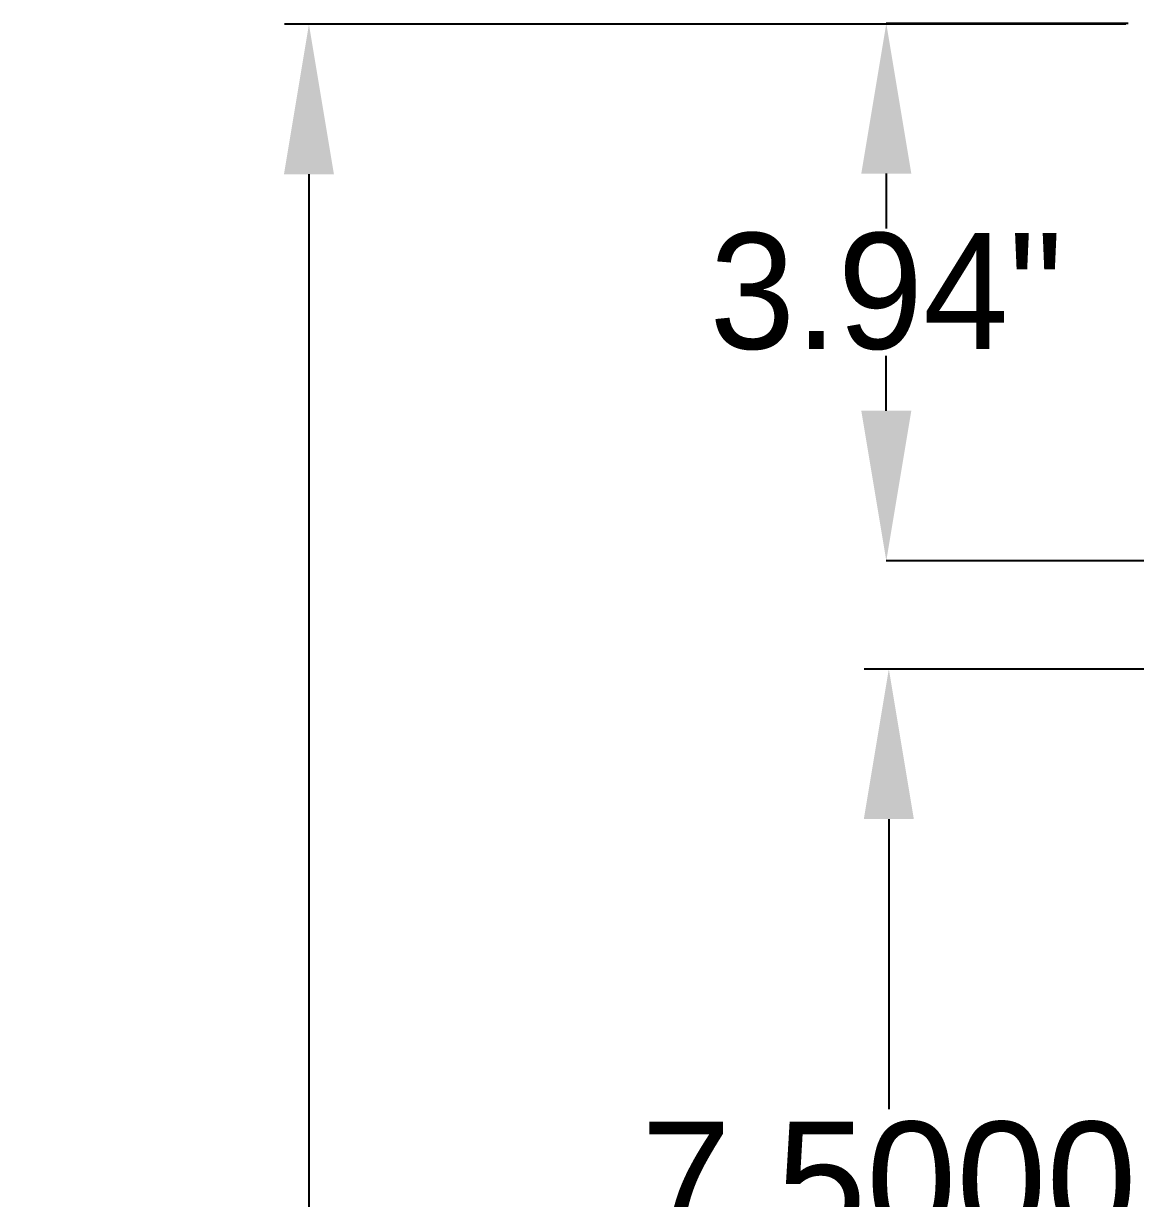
# Model space of a CAD drawing. Header units: inches. Extents: x 0 to 81.1, y 0 to 52.1.
# Drawn here: x 65.22 to 73.37, y 29.93 to 38.55 of the extents above; entities that cross this region are included whole.
import ezdxf

# ---------------------------------------------------------------- set-up
doc = ezdxf.new("R2010")
doc.units = ezdxf.units.IN
doc.header["$MEASUREMENT"] = 0
doc.linetypes.add('SLD-Solid', pattern=[0])
doc.styles.add('SLDTEXTSTYLE0', font='arial.ttf', dxfattribs={"width": 0.948})
doc.styles.get("Standard").update_dxf_attribs({"font": 'arial.ttf'})
doc.dimstyles.new('SLDDIMSTYLE0', dxfattribs={"dimtxt": 0.133472, "dimasz": 0.133472, "dimexe": 0, "dimexo": 0.0625, "dimgap": 0.033368, "dimtad": 0, "dimtih": 1, "dimtoh": 1, "dimdec": 4, "dimrnd": 1e-09, "dimzin": 12, "dimdsep": 46, "dimtxsty": 'SLDTEXTSTYLE0', "dimsah": 1, "dimcen": 0.09, "dimadec": 0, "dimazin": 3, "dimtfac": 1, "dimtdec": 4, "dimtofl": 0, "dimtmove": 0, "dimatfit": 3, "dimfxl": 1, "dimfrac": 2, "dimtolj": 1, "dimtzin": 12, "dimarcsym": 0})
doc.dimstyles.get("Standard").update_dxf_attribs({"dimtxt": 0.18, "dimasz": 0.18, "dimexe": 0.18, "dimexo": 0.0625, "dimgap": 0.09, "dimtad": 0, "dimtih": 1, "dimtoh": 1, "dimdec": 4, "dimzin": 0, "dimdsep": 46, "dimtxsty": 'Standard', "dimcen": 0.09, "dimadec": 0, "dimazin": 0, "dimtfac": 1, "dimtdec": 4, "dimtofl": 0, "dimtmove": 0, "dimatfit": 3, "dimfxl": 1, "dimtolj": 1, "dimtzin": 0, "dimarcsym": 0})

# ---------------------------------------------------------------- blocks, each defined once
blk = doc.blocks.new('*D14')
at = {"color": 0, "linetype": 'SLD-Solid', "lineweight": -2, "transparency": 16777216}
for p, q in [((73.3165, 38.5463), (71.5441, 38.5463)), ((71.5441, 37.4463), (71.5441, 37.0439)), ((71.5441, 35.7063), (71.5441, 36.1086)), ((74.0665, 34.6063), (71.5441, 34.6063))]:
    blk.add_line(p, q, dxfattribs=at)
at = {"color": 0, "linetype": 'SLD-Solid', "transparency": 16777216}
for points in [[(71.3608, 37.4463), (71.7274, 37.4463), (71.5441, 38.5463)], [(71.3608, 35.7063), (71.7274, 35.7063), (71.5441, 34.6063)]]:
    blk.add_solid(points, dxfattribs=at)
at = {"layer": 'Defpoints', "color": 0, "linetype": 'SLD-Solid', "transparency": 16777216}
for p in [(71.5441, 38.5463), (73.379, 38.5463), (74.129, 34.6063)]:
    blk.add_point(p, dxfattribs=at)
at = {"color": 0, "linetype": 'SLD-Solid', "lineweight": 18, "transparency": 16777216, "insert": (71.5441, 37.0106), "char_height": 0.85, "attachment_point": 2, "style": 'SLDTEXTSTYLE0'}
blk.add_mtext('\\A1;3.94"', dxfattribs=at)
blk = doc.blocks.new('*D22')
at = {"color": 0, "lineweight": -2, "transparency": 16777216}
for p, q in [((73.2989, 38.5409), (67.1325, 38.5409)), ((67.3125, 37.4409), (67.3125, 28.0629)), ((67.3125, 22.6138), (67.3125, 27.0149)), ((73.2989, 21.5138), (67.1325, 21.5138))]:
    blk.add_line(p, q, dxfattribs=at)
at = {"color": 0, "transparency": 16777216}
for points in [[(67.1292, 37.4409), (67.4958, 37.4409), (67.3125, 38.5409)], [(67.1292, 22.6138), (67.4958, 22.6138), (67.3125, 21.5138)]]:
    blk.add_solid(points, dxfattribs=at)
at = {"layer": 'Defpoints', "color": 0, "transparency": 16777216}
for p in [(73.3614, 38.5409), (67.3125, 21.5138), (73.3614, 21.5138)]:
    blk.add_point(p, dxfattribs=at)
at = {"color": 0, "transparency": 16777216, "insert": (67.3125, 27.5389), "char_height": 0.85, "attachment_point": 5}
blk.add_mtext('\\A1;17.0270', dxfattribs=at)
blk = doc.blocks.new('*D45')
at = {"color": 0, "lineweight": -2, "transparency": 16777216}
for p, q in [((74.25, 33.8125), (71.3825, 33.8125)), ((71.5625, 32.7125), (71.5625, 30.5865)), ((71.5625, 27.4125), (71.5625, 29.5385)), ((74.25, 26.3125), (71.3825, 26.3125))]:
    blk.add_line(p, q, dxfattribs=at)
at = {"color": 0, "transparency": 16777216}
for points in [[(71.3792, 32.7125), (71.7458, 32.7125), (71.5625, 33.8125)], [(71.3792, 27.4125), (71.7458, 27.4125), (71.5625, 26.3125)]]:
    blk.add_solid(points, dxfattribs=at)
at = {"layer": 'Defpoints', "color": 0, "transparency": 16777216}
for p in [(74.3125, 33.8125), (71.5625, 26.3125), (74.3125, 26.3125)]:
    blk.add_point(p, dxfattribs=at)
at = {"color": 0, "transparency": 16777216, "insert": (71.5625, 30.0625), "char_height": 0.85, "attachment_point": 5}
blk.add_mtext('\\A1;7.5000', dxfattribs=at)

msp = doc.modelspace()

# ---------------------------------------------------------------- dimensions: what is measured, and where the dimension line sits
at = {"color": 2}
dim = msp.add_linear_dim(base=(67.3125, 21.51384), p1=(73.36144, 38.54086), p2=(73.36144, 21.51384), angle=90, dimstyle='Standard', override={"dimtxt": 0.85, "dimasz": 1.1}, dxfattribs=at)
dim.commit()
dim.dimension.update_dxf_attribs({"geometry": '*D22', "text_midpoint": (67.3125, 27.53888), "dimtype": 160})
at = {"color": 2, "linetype": 'SLD-Solid', "lineweight": 18}
dim = msp.add_linear_dim(base=(71.54411, 38.54628), p1=(74.129, 34.60628), p2=(73.379, 38.54628), angle=90, text='<>"', dimstyle='SLDDIMSTYLE0', override={"dimtxt": 0.85, "dimasz": 1.1}, dxfattribs=at)
dim.commit()
dim.dimension.update_dxf_attribs({"geometry": '*D14', "text_midpoint": (71.54411, 36.57628), "dimtype": 160})
at = {"color": 2}
dim = msp.add_linear_dim(base=(71.5625, 26.3125), p1=(74.3125, 33.8125), p2=(74.3125, 26.3125), angle=90, dimstyle='Standard', override={"dimtxt": 0.85, "dimasz": 1.1}, dxfattribs=at)
dim.commit()
dim.dimension.update_dxf_attribs({"geometry": '*D45', "text_midpoint": (71.5625, 30.0625)})

doc.saveas('drawing.dxf')
